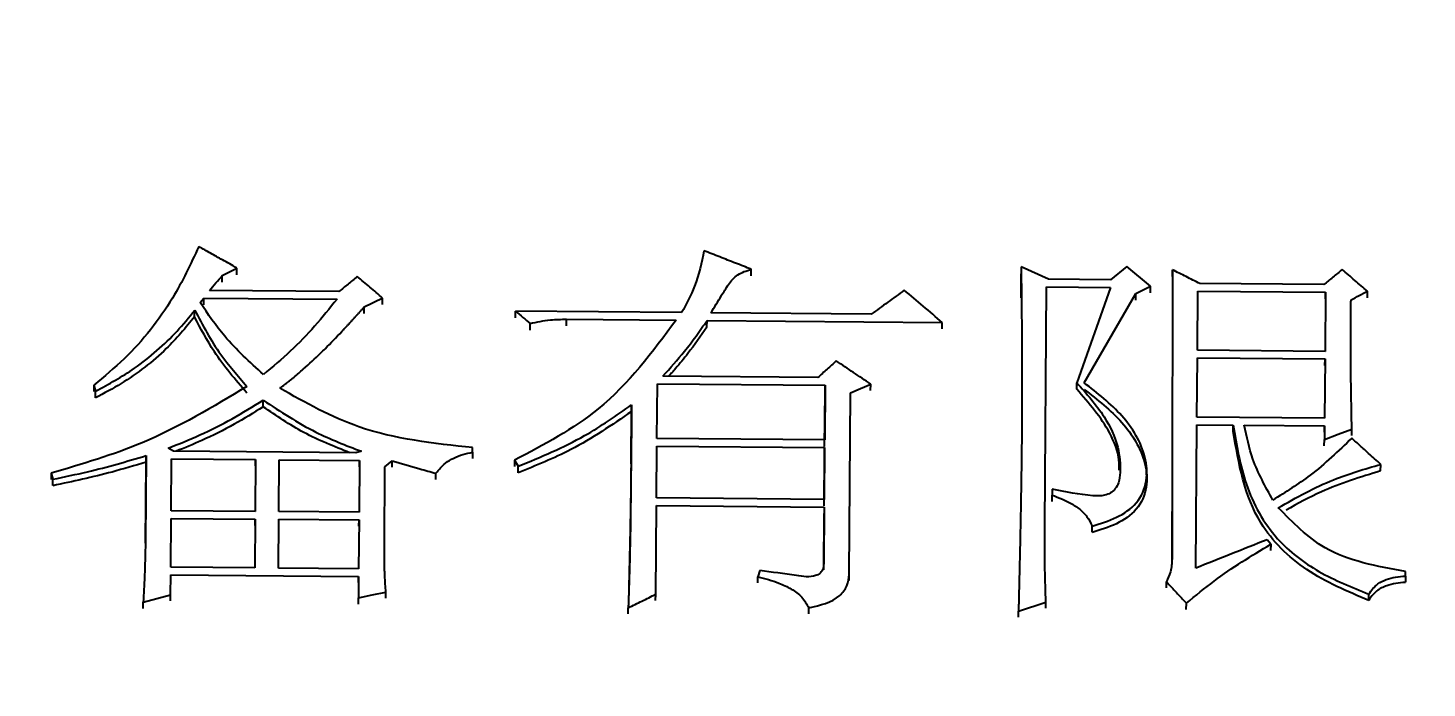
# Model space of a CAD drawing. Header units: millimetres. Extents: x 1726 to 4771, y 590 to 2743.
# Drawn here: x 2474.94 to 2483.24, y 2292.68 to 2296.6 of the extents above; entities that cross this region are included whole.
import ezdxf

# ---------------------------------------------------------------- set-up
doc = ezdxf.new("R2010")
doc.units = ezdxf.units.MM
doc.layers.add('AM_5', color=3, linetype='Continuous', lineweight=25)
doc.styles.add('SLDTEXTSTYLE1', font='txt.shx', dxfattribs={"width": 0.7, "bigfont": 'gbcbig.shx'})
doc.dimstyles.new('SLDDIMSTYLE12$0', dxfattribs={"dimtxt": 12, "dimasz": 10, "dimexe": 0, "dimexo": 0.0625, "dimgap": 0.875, "dimtad": 1, "dimdec": 1, "dimlfac": 1.8, "dimrnd": 1e-09, "dimzin": 12, "dimdsep": 46, "dimtxsty": 'SLDTEXTSTYLE1', "dimcen": 0.09, "dimdle": 8.16, "dimclrd": 3, "dimclre": 3, "dimadec": 0, "dimazin": 3, "dimtfac": 1, "dimtdec": 1, "dimtofl": 0, "dimtmove": 0, "dimatfit": 3, "dimfxl": 0, "dimfrac": 2, "dimtolj": 1, "dimlwd": 5, "dimlwe": 5, "dimarcsym": 0})

# ---------------------------------------------------------------- blocks, each defined once
blk = doc.blocks.new('*D50')
at = {"layer": 'AM_5', "color": 3, "lineweight": 5, "transparency": 16777216}
blk.add_line((2709.5179, 2483.6796), (2315.1182, 2483.6796), dxfattribs=at)
at = {"layer": 'AM_5', "color": 3, "linetype": 'Continuous', "lineweight": 5, "transparency": 16777216}
for p, q in [((2315.1182, 2473.6796), (2315.1182, 2159.8939)), ((2721.1936, 2149.8939), (2315.1182, 2149.8939))]:
    blk.add_line(p, q, dxfattribs=at)
at = {"layer": 'AM_5', "color": 3, "transparency": 16777216}
for points in [[(2313.4515, 2473.6796), (2316.7848, 2473.6796), (2315.1182, 2483.6796)], [(2313.4515, 2159.8939), (2316.7848, 2159.8939), (2315.1182, 2149.8939)]]:
    blk.add_solid(points, dxfattribs=at)
at = {"layer": 'Defpoints', "color": 0, "transparency": 16777216}
for p in [(2709.5804, 2483.6796), (2315.1182, 2149.8939), (2721.2561, 2149.8939)]:
    blk.add_point(p, dxfattribs=at)
at = {"layer": 'AM_5', "color": 0, "transparency": 16777216, "insert": (2300.5289, 2316.7867), "char_height": 12, "attachment_point": 5, "rotation": 90, "style": 'SLDTEXTSTYLE1'}
blk.add_mtext('\\A1;{\\H2.28571x;335}', dxfattribs=at)

msp = doc.modelspace()

# ---------------------------------------------------------------- linework, layer by layer
at = {"color": 7, "linetype": 'Continuous', "lineweight": 25}
for p, q in [((2476.0917, 2295.0892), (2476.0921, 2295.1287)), ((2476.1785, 2295.1332), (2476.179, 2295.1729)), ((2479.2291, 2295.1258), (2479.2296, 2295.1655)), ((2480.8306, 2295.1792), (2480.8302, 2295.1394)), ((2480.8315, 2294.997), (2480.8302, 2295.1391)), ((2480.9923, 2295.106), (2480.8306, 2295.1792)), ((2481.4581, 2295.1829), (2481.3601, 2295.103)), ((2481.5978, 2295.0651), (2481.4581, 2295.1829)), ((2481.7279, 2295.123), (2481.7284, 2295.1627)), ((2476.7837, 2295.0332), (2476.0157, 2295.0396)), ((2480.9703, 2293.6457), (2480.9812, 2295.0612)), ((2480.9812, 2295.0612), (2481.3597, 2295.0581)), ((2481.3601, 2295.103), (2480.9923, 2295.106)), ((2481.3597, 2295.0581), (2481.1607, 2294.4931)), ((2481.5109, 2295.0209), (2481.5978, 2295.0651)), ((2481.5973, 2295.0255), (2481.5978, 2295.0651)), ((2481.8761, 2294.6853), (2481.8788, 2295.0358)), ((2481.8788, 2295.0358), (2482.636, 2295.0295)), ((2482.6255, 2295.0745), (2481.89, 2295.0806)), ((2482.636, 2295.0295), (2482.6333, 2294.679)), ((2482.6356, 2294.99), (2482.636, 2295.0295)), ((2482.8844, 2294.9969), (2482.8849, 2295.0365)), ((2475.9611, 2294.9682), (2475.9829, 2294.995)), ((2475.9825, 2294.9556), (2475.9829, 2294.995)), ((2475.9829, 2294.995), (2476.7725, 2294.9884)), ((2477.0426, 2294.9558), (2477.043, 2294.9951)), ((2481.204, 2294.4928), (2481.5109, 2295.0209)), ((2481.5105, 2294.9814), (2481.5109, 2295.0209)), ((2475.9278, 2294.8843), (2475.9283, 2294.9236)), ((2476.934, 2294.9028), (2476.9345, 2294.9421)), ((2477.8317, 2294.8774), (2477.8321, 2294.9167)), ((2478.8164, 2294.9085), (2477.8321, 2294.9167)), ((2478.1342, 2294.8301), (2478.1346, 2294.8692)), ((2478.1346, 2294.8692), (2478.7836, 2294.8639)), ((2478.9671, 2294.8232), (2478.9676, 2294.8623)), ((2478.9676, 2294.8623), (2480.3629, 2294.8507)), ((2479.9414, 2294.8992), (2478.9895, 2294.9071)), ((2477.9177, 2294.8049), (2477.9181, 2294.8441)), ((2480.3625, 2294.8116), (2480.3629, 2294.8507)), ((2481.8731, 2294.2889), (2481.8758, 2294.6403)), ((2481.8758, 2294.6403), (2482.633, 2294.634)), ((2482.6333, 2294.679), (2481.8761, 2294.6853)), ((2482.633, 2294.634), (2482.6303, 2294.2826)), ((2482.6325, 2294.5952), (2482.633, 2294.634)), ((2479.6248, 2294.5239), (2478.7054, 2294.5315)), ((2475.3299, 2294.4785), (2475.3294, 2294.44)), ((2475.3299, 2294.4785), (2475.3404, 2294.4424)), ((2478.6701, 2294.1621), (2478.6726, 2294.4868)), ((2478.6726, 2294.4868), (2479.6678, 2294.4785)), ((2479.6678, 2294.4785), (2479.6653, 2294.1538)), ((2479.6673, 2294.44), (2479.6678, 2294.4785)), ((2479.9378, 2294.4467), (2479.9382, 2294.4853)), ((2481.1602, 2294.4546), (2481.1607, 2294.4931)), ((2475.34, 2294.404), (2475.3404, 2294.4424)), ((2478.5197, 2294.3236), (2478.5202, 2294.3619)), ((2479.6648, 2294.1151), (2479.6673, 2294.4394)), ((2479.8106, 2293.3563), (2479.8188, 2294.4322)), ((2482.6303, 2294.2826), (2481.8731, 2294.2889)), ((2481.8662, 2293.3937), (2481.8727, 2294.2438)), ((2481.8727, 2294.2438), (2482.0891, 2294.242)), ((2482.0886, 2294.2039), (2482.0891, 2294.242)), ((2482.154, 2294.2415), (2482.6299, 2294.2375)), ((2482.6299, 2294.2375), (2482.6293, 2294.1563)), ((2482.6295, 2294.1994), (2482.6299, 2294.2375)), ((2482.7916, 2294.18), (2482.792, 2294.2181)), ((2478.6674, 2293.8097), (2478.6698, 2294.117)), ((2478.6698, 2294.117), (2479.6649, 2294.1087)), ((2479.6653, 2294.1538), (2478.6701, 2294.1621)), ((2482.6289, 2294.1183), (2482.6293, 2294.1563)), ((2475.6404, 2294.0608), (2475.6365, 2293.5541)), ((2475.6399, 2294.0231), (2475.6404, 2294.0608)), ((2475.8029, 2294.0866), (2475.7705, 2294.1049)), ((2475.7893, 2293.734), (2475.7917, 2294.0415)), ((2475.7917, 2294.0415), (2476.2893, 2294.0374)), ((2476.8845, 2294.0776), (2475.8029, 2294.0866)), ((2476.2893, 2294.0374), (2476.2869, 2293.7299)), ((2476.2888, 2293.9997), (2476.2893, 2294.0374)), ((2476.4275, 2293.7287), (2476.4299, 2294.0362)), ((2476.4299, 2294.0362), (2476.9058, 2294.0322)), ((2476.9171, 2294.0864), (2476.8845, 2294.0776)), ((2476.9058, 2294.0322), (2476.9035, 2293.7248)), ((2476.9054, 2293.9945), (2476.9058, 2294.0322)), ((2477.057, 2293.9948), (2477.1005, 2294.0306)), ((2477.1001, 2293.9929), (2477.1005, 2294.0306)), ((2477.5769, 2294.0809), (2477.5765, 2294.0431)), ((2477.5769, 2294.0809), (2477.5771, 2294.108)), ((2477.8253, 2294.0337), (2477.8249, 2293.996)), ((2477.8253, 2294.0337), (2477.8467, 2293.9974)), ((2479.6621, 2293.7632), (2479.6645, 2294.07)), ((2479.6649, 2294.1087), (2479.6625, 2293.8014)), ((2479.6645, 2294.0708), (2479.6649, 2294.1087)), ((2475.0771, 2293.957), (2475.0876, 2293.9208)), ((2475.6362, 2293.5419), (2475.6399, 2294.0223)), ((2477.0534, 2293.5242), (2477.057, 2293.9948)), ((2477.3592, 2293.9186), (2477.3596, 2293.9562)), ((2477.8462, 2293.9597), (2477.8467, 2293.9974)), ((2481.5746, 2293.9476), (2481.575, 2293.9856)), ((2482.963, 2293.9714), (2482.9634, 2294.0091)), ((2475.0872, 2293.8833), (2475.0876, 2293.9208)), ((2479.6625, 2293.8014), (2478.6674, 2293.8097)), ((2481.0145, 2293.789), (2481.0149, 2293.8264)), ((2481.0152, 2293.8625), (2481.0148, 2293.8251)), ((2481.0152, 2293.8625), (2481.0149, 2293.8264)), ((2476.2869, 2293.7299), (2475.7893, 2293.734)), ((2476.9035, 2293.7248), (2476.4275, 2293.7287)), ((2478.663, 2293.2388), (2478.667, 2293.7644)), ((2478.667, 2293.7644), (2479.6622, 2293.7562)), ((2479.6592, 2293.3833), (2479.6618, 2293.718)), ((2479.6622, 2293.7562), (2479.6596, 2293.421)), ((2479.6622, 2293.7562), (2479.6618, 2293.7189)), ((2481.7256, 2293.4465), (2481.7262, 2293.7288)), ((2475.7867, 2293.3988), (2475.789, 2293.6887)), ((2475.789, 2293.6887), (2476.2866, 2293.6846)), ((2476.2866, 2293.6846), (2476.2843, 2293.3947)), ((2476.2861, 2293.6475), (2476.2866, 2293.6846)), ((2476.4249, 2293.3935), (2476.4272, 2293.6835)), ((2476.4272, 2293.6835), (2476.9031, 2293.6795)), ((2476.9031, 2293.6795), (2476.9009, 2293.3895)), ((2476.9027, 2293.6424), (2476.9031, 2293.6795)), ((2481.2511, 2293.6063), (2481.2515, 2293.6434)), ((2482.3108, 2293.535), (2482.2894, 2293.5623)), ((2482.3108, 2293.535), (2482.3104, 2293.4981)), ((2476.2843, 2293.3947), (2475.7867, 2293.3988)), ((2476.9009, 2293.3895), (2476.4249, 2293.3935)), ((2479.2807, 2293.3789), (2479.2696, 2293.3427)), ((2479.6592, 2293.3833), (2479.6596, 2293.421)), ((2483.1099, 2293.3471), (2483.1101, 2293.3743)), ((2475.7855, 2293.2355), (2475.7864, 2293.3534)), ((2475.7864, 2293.3534), (2476.9005, 2293.3442)), ((2476.9005, 2293.3442), (2476.8996, 2293.2171)), ((2476.9001, 2293.3077), (2476.9005, 2293.3442)), ((2479.2691, 2293.3061), (2479.2696, 2293.3427)), ((2479.8101, 2293.3198), (2479.8106, 2293.3563)), ((2481.6921, 2293.277), (2481.6925, 2293.3135)), ((2483.1099, 2293.3471), (2483.1094, 2293.3105)), ((2475.7851, 2293.1992), (2475.7855, 2293.2355)), ((2476.8991, 2293.1809), (2476.8996, 2293.2171)), ((2477.0617, 2293.2158), (2477.0621, 2293.2521)), ((2478.6626, 2293.2025), (2478.663, 2293.2388)), ((2482.8923, 2293.2036), (2482.8927, 2293.24)), ((2475.6224, 2293.1552), (2475.6229, 2293.1914)), ((2478.4997, 2293.1223), (2478.5001, 2293.1585)), ((2479.5706, 2293.1224), (2479.5711, 2293.1587)), ((2480.8145, 2293.103), (2480.8149, 2293.1393)), ((2480.8149, 2293.1393), (2480.9776, 2293.1924)), ((2480.9772, 2293.1561), (2480.9776, 2293.1924)), ((2481.8101, 2293.1492), (2481.8105, 2293.1855))]:
    msp.add_line(p, q, dxfattribs=at)
at = {"color": 7, "linetype": 'Continuous', "lineweight": 25, "flags": 128}
for points in [[(2476.0921, 2295.1287), (2476.1356, 2295.1508), (2476.179, 2295.1729)], [(2476.9345, 2294.9421), (2476.9786, 2294.9637), (2477.0108, 2294.9794), (2477.043, 2294.9951)], [(2479.8188, 2294.4322), (2479.8785, 2294.4587), (2479.9382, 2294.4853)], [(2476.3349, 2294.3507), (2476.335, 2294.3601), (2476.3351, 2294.3702), (2476.3353, 2294.389)], [(2482.6293, 2294.1563), (2482.7107, 2294.1872), (2482.792, 2294.2181)], [(2475.0771, 2293.957), (2475.0769, 2293.9414), (2475.0768, 2293.93), (2475.0766, 2293.9195)], [(2475.6229, 2293.1914), (2475.7042, 2293.2135), (2475.7855, 2293.2355)], [(2476.8996, 2293.2171), (2476.9808, 2293.2346), (2477.0621, 2293.2521)]]:
    msp.add_lwpolyline(points, dxfattribs=at)
at = {"color": 7, "linetype": 'Continuous', "lineweight": 25}
for points, knots in [([(2475.9528, 2295.3004), (2475.9043, 2295.1965), (2475.8241, 2295.0246), (2475.6692, 2294.8039), (2475.5131, 2294.6302), (2475.3912, 2294.5293), (2475.3299, 2294.4785)], [0, 0, 0, 0, 0.3349103, 0.5540843, 0.775731, 1, 1, 1, 1]), ([(2476.179, 2295.1729), (2476.1503, 2295.1891), (2476.0982, 2295.2184), (2476.0228, 2295.2609), (2475.9761, 2295.2872), (2475.9528, 2295.3004)], [0, 0, 0, 0, 0.380657, 0.690329, 1, 1, 1, 1]), ([(2478.949, 2295.2755), (2478.9345, 2295.2043), (2478.9084, 2295.0763), (2478.8447, 2294.96), (2478.8164, 2294.9085)], [0, 0, 0, 0, 0.556867, 1, 1, 1, 1]), ([(2479.2295, 2295.1655), (2479.1986, 2295.1777), (2479.1363, 2295.2021), (2479.0428, 2295.2387), (2478.9803, 2295.2633), (2478.949, 2295.2755)], [0, 0, 0, 0, 0.331265, 0.665632, 1, 1, 1, 1]), ([(2476.0157, 2295.0396), (2476.0284, 2295.0545), (2476.0539, 2295.0842), (2476.0794, 2295.1139), (2476.0921, 2295.1287)], [0, 0, 0, 0, 0.499997, 1, 1, 1, 1]), ([(2476.8926, 2295.1221), (2476.8744, 2295.1073), (2476.8381, 2295.0777), (2476.8019, 2295.048), (2476.7837, 2295.0332)], [0, 0, 0, 0, 0.500001, 1, 1, 1, 1]), ([(2477.043, 2294.9951), (2477.018, 2295.0163), (2476.9678, 2295.0586), (2476.9176, 2295.1009), (2476.8926, 2295.1221)], [0, 0, 0, 0, 0.5, 1, 1, 1, 1]), ([(2478.9895, 2294.9071), (2479.0108, 2294.9411), (2479.0458, 2294.9971), (2479.093, 2295.0754), (2479.1463, 2295.1393), (2479.2015, 2295.1566), (2479.2295, 2295.1655)], [0, 0, 0, 0, 0.334928, 0.552034, 0.77193, 1, 1, 1, 1]), ([(2480.8306, 2295.1792), (2480.8307, 2295.168), (2480.831, 2295.1457), (2480.8313, 2295.1122), (2480.8318, 2295.0676), (2480.8323, 2295.0118), (2480.833, 2294.9448), (2480.8336, 2294.8778), (2480.8341, 2294.8107), (2480.8346, 2294.7436), (2480.835, 2294.6765), (2480.8352, 2294.6206), (2480.8354, 2294.5646), (2480.8355, 2294.5086), (2480.8355, 2294.4414), (2480.8354, 2294.3854), (2480.8352, 2294.3406), (2480.835, 2294.3069), (2480.8348, 2294.2733), (2480.8346, 2294.2397), (2480.8344, 2294.2116), (2480.8342, 2294.1892), (2480.8341, 2294.1723), (2480.8339, 2294.1555), (2480.8337, 2294.1387), (2480.8336, 2294.1246), (2480.8335, 2294.1134), (2480.8334, 2294.1022), (2480.8332, 2294.0882), (2480.833, 2294.0713), (2480.8328, 2294.0545), (2480.8326, 2294.0376), (2480.8324, 2294.0208), (2480.8322, 2294.004), (2480.8319, 2293.9815), (2480.8315, 2293.9534), (2480.831, 2293.9197), (2480.8304, 2293.886), (2480.8299, 2293.8523), (2480.8293, 2293.8186), (2480.8287, 2293.7848), (2480.8279, 2293.7398), (2480.8269, 2293.6836), (2480.8255, 2293.6161), (2480.8241, 2293.5485), (2480.8227, 2293.481), (2480.8215, 2293.4246), (2480.8204, 2293.3796), (2480.8197, 2293.3457), (2480.8189, 2293.3119), (2480.8181, 2293.2781), (2480.8174, 2293.2443), (2480.8166, 2293.2098), (2480.8158, 2293.1748), (2480.8152, 2293.1511), (2480.8149, 2293.1393)], [0, 0, 0, 0, 0.016501, 0.033002, 0.049503, 0.082504, 0.115506, 0.148508, 0.18151, 0.214512, 0.247513, 0.280515, 0.297016, 0.330018, 0.36302, 0.396021, 0.412522, 0.429023, 0.445524, 0.462025, 0.478526, 0.486776, 0.495027, 0.503277, 0.511528, 0.519778, 0.523903, 0.528029, 0.536279, 0.54453, 0.55278, 0.56103, 0.569281, 0.577531, 0.585782, 0.602283, 0.618784, 0.635284, 0.651785, 0.668286, 0.684787, 0.701288, 0.73429, 0.767292, 0.800293, 0.833295, 0.866297, 0.882798, 0.899299, 0.9158, 0.932301, 0.948801, 0.965302, 0.982651, 1, 1, 1, 1]), ([(2481.7284, 2295.1627), (2481.7283, 2295.1036), (2481.7281, 2294.9853), (2481.7278, 2294.8077), (2481.7275, 2294.6299), (2481.7272, 2294.4816), (2481.7269, 2294.3331), (2481.7266, 2294.1846), (2481.7263, 2294.0061), (2481.7262, 2293.8572), (2481.7262, 2293.7197), (2481.7262, 2293.6177), (2481.7261, 2293.5215), (2481.726, 2293.4733), (2481.726, 2293.4492)], [0, 0, 0, 0, 0.104023, 0.208045, 0.312068, 0.416091, 0.468102, 0.572125, 0.676148, 0.78017, 0.832182, 0.916091, 0.958045, 1, 1, 1, 1]), ([(2481.89, 2295.0806), (2481.863, 2295.0943), (2481.8092, 2295.1217), (2481.7553, 2295.149), (2481.7284, 2295.1627)], [0, 0, 0, 0, 0.5, 1, 1, 1, 1]), ([(2482.7344, 2295.1634), (2482.7163, 2295.1485), (2482.68, 2295.1189), (2482.6437, 2295.0893), (2482.6255, 2295.0745)], [0, 0, 0, 0, 0.500001, 1, 1, 1, 1]), ([(2482.8849, 2295.0365), (2482.8598, 2295.0576), (2482.8096, 2295.0999), (2482.7595, 2295.1422), (2482.7344, 2295.1634)], [0, 0, 0, 0, 0.499999, 1, 1, 1, 1]), ([(2480.1372, 2295.0413), (2480.1046, 2295.0176), (2480.0393, 2294.9703), (2479.9741, 2294.9229), (2479.9414, 2294.8992)], [0, 0, 0, 0, 0.500001, 1, 1, 1, 1]), ([(2480.3629, 2294.8507), (2480.3253, 2294.8825), (2480.2501, 2294.9461), (2480.1748, 2295.0096), (2480.1372, 2295.0413)], [0, 0, 0, 0, 0.5, 1, 1, 1, 1]), ([(2482.7871, 2294.9834), (2482.8034, 2294.9922), (2482.836, 2295.0099), (2482.8686, 2295.0276), (2482.8849, 2295.0365)], [0, 0, 0, 0, 0.499999, 1, 1, 1, 1]), ([(2476.3365, 2294.5422), (2476.2557, 2294.6149), (2476.1125, 2294.7438), (2476.0071, 2294.9), (2475.9611, 2294.9682)], [0, 0, 0, 0, 0.56355, 1, 1, 1, 1]), ([(2476.7725, 2294.9884), (2476.7291, 2294.9345), (2476.6428, 2294.8272), (2476.4981, 2294.6767), (2476.3905, 2294.5872), (2476.3365, 2294.5422)], [0, 0, 0, 0, 0.334945, 0.666198, 1, 1, 1, 1]), ([(2482.792, 2294.2181), (2482.7889, 2294.373), (2482.7857, 2294.531), (2482.7859, 2294.6918), (2482.786, 2294.7044), (2482.786, 2294.7169), (2482.786, 2294.7295), (2482.786, 2294.7389), (2482.7861, 2294.7514), (2482.7861, 2294.764), (2482.7861, 2294.7765), (2482.7862, 2294.7859), (2482.7862, 2294.7985), (2482.7863, 2294.811), (2482.7863, 2294.8236), (2482.7864, 2294.8361), (2482.7864, 2294.8486), (2482.7865, 2294.8612), (2482.7865, 2294.8706), (2482.7866, 2294.8831), (2482.7866, 2294.8941), (2482.7867, 2294.9035), (2482.7867, 2294.9098), (2482.7867, 2294.916), (2482.7868, 2294.9223), (2482.7868, 2294.927), (2482.7868, 2294.9333), (2482.7869, 2294.9395), (2482.7869, 2294.9458), (2482.7869, 2294.9505), (2482.787, 2294.9568), (2482.787, 2294.963), (2482.787, 2294.9693), (2482.7871, 2294.9756), (2482.7871, 2294.9803), (2482.7871, 2294.9834)], [0, 0, 0, 0, 0.606141, 0.618449, 0.630757, 0.655373, 0.667681, 0.679989, 0.692297, 0.716913, 0.729221, 0.741529, 0.753837, 0.778453, 0.790761, 0.803069, 0.827685, 0.839993, 0.852301, 0.864609, 0.889225, 0.895379, 0.901533, 0.913842, 0.919996, 0.92615, 0.932304, 0.944612, 0.950766, 0.95692, 0.963074, 0.975382, 0.981536, 0.98769, 1, 1, 1, 1]), ([(2475.9278, 2294.8839), (2475.874, 2294.8191), (2475.785, 2294.7118), (2475.634, 2294.5831), (2475.4939, 2294.4846), (2475.3914, 2294.4305), (2475.34, 2294.4033)], [0, 0, 0, 0, 0.334608, 0.554057, 0.775918, 1, 1, 1, 1]), ([(2475.3404, 2294.4424), (2475.4192, 2294.4854), (2475.5483, 2294.5558), (2475.7055, 2294.6812), (2475.8261, 2294.7961), (2475.8943, 2294.8812), (2475.9283, 2294.9235)], [0, 0, 0, 0, 0.345122, 0.565624, 0.783909, 1, 1, 1, 1]), ([(2476.238, 2294.432), (2476.1698, 2294.5112), (2476.0487, 2294.6519), (2475.9646, 2294.8133), (2475.9278, 2294.8839)], [0, 0, 0, 0, 0.563004, 1, 1, 1, 1]), ([(2475.9283, 2294.9235), (2475.976, 2294.8338), (2476.0616, 2294.6726), (2476.1842, 2294.533), (2476.2385, 2294.4711)], [0, 0, 0, 0, 0.556747, 1, 1, 1, 1]), ([(2476.4332, 2294.4603), (2476.4356, 2294.4621), (2476.4391, 2294.4649), (2476.4439, 2294.4685), (2476.4486, 2294.4721), (2476.4534, 2294.4758), (2476.4581, 2294.4794), (2476.4617, 2294.4821), (2476.4664, 2294.4858), (2476.4712, 2294.4894), (2476.4759, 2294.4931), (2476.4794, 2294.4958), (2476.483, 2294.4986), (2476.4877, 2294.5023), (2476.4935, 2294.5069), (2476.4994, 2294.5115), (2476.5075, 2294.5181), (2476.5318, 2294.5378), (2476.5905, 2294.5884), (2476.6512, 2294.6451), (2476.7274, 2294.7196), (2476.7705, 2294.7641), (2476.8068, 2294.8028), (2476.8149, 2294.8114), (2476.8229, 2294.82), (2476.8309, 2294.8287), (2476.8369, 2294.8352), (2476.8429, 2294.8416), (2476.8509, 2294.8503), (2476.8589, 2294.859), (2476.8668, 2294.8677), (2476.8728, 2294.8742), (2476.8777, 2294.8796), (2476.8817, 2294.884), (2476.8857, 2294.8883), (2476.8896, 2294.8927), (2476.8936, 2294.897), (2476.8965, 2294.9003), (2476.9005, 2294.9047), (2476.9044, 2294.909), (2476.9084, 2294.9134), (2476.9114, 2294.9166), (2476.9143, 2294.9199), (2476.9183, 2294.9243), (2476.9222, 2294.9286), (2476.9262, 2294.933), (2476.9299, 2294.9371), (2476.9327, 2294.9402), (2476.9345, 2294.9421)], [0, 0, 0, 0, 0.012754, 0.019131, 0.025508, 0.038262, 0.044639, 0.051016, 0.057393, 0.070147, 0.076524, 0.082901, 0.089278, 0.095655, 0.108409, 0.121164, 0.127541, 0.153049, 0.255102, 0.459223, 0.51024, 0.714344, 0.727098, 0.739852, 0.76536, 0.778114, 0.790868, 0.803622, 0.816376, 0.841885, 0.854639, 0.867393, 0.880147, 0.886524, 0.892901, 0.905655, 0.912032, 0.918409, 0.924786, 0.93754, 0.943917, 0.950294, 0.956671, 0.963048, 0.975802, 0.982179, 0.988556, 1, 1, 1, 1]), ([(2478.7836, 2294.8639), (2478.6436, 2294.6748), (2478.3899, 2294.3322), (2478, 2294.126), (2477.8253, 2294.0337)], [0, 0, 0, 0, 0.551948, 1, 1, 1, 1]), ([(2477.8321, 2294.9167), (2477.8465, 2294.9046), (2477.8751, 2294.8804), (2477.9038, 2294.8562), (2477.9181, 2294.8441)], [0, 0, 0, 0, 0.5, 1, 1, 1, 1]), ([(2477.9181, 2294.8441), (2477.9579, 2294.8527), (2478.0292, 2294.8681), (2478.1024, 2294.8689), (2478.1346, 2294.8692)], [0, 0, 0, 0, 0.558835, 1, 1, 1, 1]), ([(2478.7054, 2294.5315), (2478.7489, 2294.5801), (2478.8179, 2294.6571), (2478.903, 2294.7691), (2478.946, 2294.8312), (2478.9676, 2294.8623)], [0, 0, 0, 0, 0.460317, 0.729933, 1, 1, 1, 1]), ([(2478.9671, 2294.8227), (2478.9301, 2294.7699), (2478.8715, 2294.6861), (2478.793, 2294.5905), (2478.7536, 2294.5467), (2478.7396, 2294.5313)], [0, 0, 0, 0, 0.525206, 0.832371, 1, 1, 1, 1]), ([(2479.7338, 2294.6221), (2479.7156, 2294.6057), (2479.6793, 2294.573), (2479.643, 2294.5403), (2479.6248, 2294.5239)], [0, 0, 0, 0, 0.500002, 1, 1, 1, 1]), ([(2479.9382, 2294.4853), (2479.9042, 2294.5081), (2479.836, 2294.5537), (2479.7678, 2294.5993), (2479.7338, 2294.6221)], [0, 0, 0, 0, 0.499999, 1, 1, 1, 1]), ([(2476.2385, 2294.4711), (2476.0367, 2294.3499), (2475.6734, 2294.1319), (2475.2606, 2294.0108), (2475.0771, 2293.957)], [0, 0, 0, 0, 0.555577, 1, 1, 1, 1]), ([(2477.5771, 2294.108), (2477.3458, 2294.133), (2476.9363, 2294.1772), (2476.5857, 2294.3745), (2476.4332, 2294.4603)], [0, 0, 0, 0, 0.56492, 1, 1, 1, 1]), ([(2481.1607, 2294.4931), (2481.2184, 2294.4283), (2481.321, 2294.313), (2481.4101, 2294.1268), (2481.4212, 2293.9905), (2481.4134, 2293.9054), (2481.3904, 2293.8643), (2481.3618, 2293.8377), (2481.3159, 2293.8203), (2481.1966, 2293.8246), (2481.0945, 2293.8459), (2481.0152, 2293.8625)], [0, 0, 0, 0, 0.23749, 0.42213, 0.564767, 0.621672, 0.660735, 0.693272, 0.725999, 0.787152, 1, 1, 1, 1]), ([(2481.4117, 2293.9745), (2481.4118, 2293.9941), (2481.4125, 2294.07), (2481.3429, 2294.2455), (2481.2324, 2294.3716), (2481.1602, 2294.454)], [0, 0, 0, 0, 0.107827, 0.417584, 1, 1, 1, 1]), ([(2481.2035, 2294.4536), (2481.2827, 2294.3923), (2481.438, 2294.2721), (2481.5675, 2294.0604), (2481.5836, 2293.872), (2481.5253, 2293.7349), (2481.3966, 2293.6498), (2481.3001, 2293.6203), (2481.2511, 2293.6053)], [0, 0, 0, 0, 0.254227, 0.498888, 0.62358, 0.749246, 0.87261, 1, 1, 1, 1]), ([(2481.2515, 2293.6434), (2481.3005, 2293.6584), (2481.3971, 2293.6879), (2481.5257, 2293.7732), (2481.5841, 2293.9104), (2481.568, 2294.0991), (2481.4385, 2294.3109), (2481.2831, 2294.4314), (2481.204, 2294.4928)], [0, 0, 0, 0, 0.127311, 0.25064, 0.376347, 0.501102, 0.745819, 1, 1, 1, 1]), ([(2475.7705, 2294.1049), (2475.8337, 2294.1302), (2475.9636, 2294.1823), (2476.1526, 2294.2772), (2476.2743, 2294.3517), (2476.3353, 2294.389)], [0, 0, 0, 0, 0.320214, 0.659112, 1, 1, 1, 1]), ([(2476.3353, 2294.389), (2476.4367, 2294.322), (2476.6188, 2294.2015), (2476.8255, 2294.1218), (2476.9171, 2294.0864)], [0, 0, 0, 0, 0.5565321, 1, 1, 1, 1]), ([(2477.8467, 2293.9974), (2477.9815, 2294.053), (2478.2209, 2294.1518), (2478.4292, 2294.298), (2478.5202, 2294.3619)], [0, 0, 0, 0, 0.563405, 1, 1, 1, 1]), ([(2478.5202, 2294.3619), (2478.5199, 2294.3323), (2478.5196, 2294.2954), (2478.5192, 2294.2548), (2478.519, 2294.2363), (2478.5188, 2294.2179), (2478.5186, 2294.1994), (2478.5185, 2294.1809), (2478.5183, 2294.1625), (2478.5181, 2294.144), (2478.5179, 2294.1255), (2478.5177, 2294.0996), (2478.5174, 2294.0701), (2478.517, 2294.0331), (2478.5166, 2293.9961), (2478.5163, 2293.9591), (2478.5159, 2293.9221), (2478.5155, 2293.8851), (2478.5151, 2293.8481), (2478.5147, 2293.8111), (2478.5143, 2293.7741), (2478.5139, 2293.737), (2478.5135, 2293.7), (2478.5126, 2293.6185), (2478.511, 2293.5295), (2478.5088, 2293.4405), (2478.5076, 2293.396), (2478.5065, 2293.3589), (2478.5056, 2293.3292), (2478.505, 2293.3069), (2478.5043, 2293.2846), (2478.5035, 2293.2624), (2478.5028, 2293.2401), (2478.5022, 2293.2215), (2478.5016, 2293.2024), (2478.5009, 2293.1826), (2478.5004, 2293.1665), (2478.5001, 2293.1585)], [0, 0, 0, 0, 0.073851, 0.092313, 0.101545, 0.120007, 0.13847, 0.147702, 0.166164, 0.184627, 0.193858, 0.212321, 0.249246, 0.267709, 0.304634, 0.34156, 0.360022, 0.396948, 0.433873, 0.452336, 0.489261, 0.526187, 0.544649, 0.581575, 0.729279, 0.766204, 0.803129, 0.840055, 0.858517, 0.87698, 0.895443, 0.913906, 0.932368, 0.950831, 0.960062, 0.980031, 1, 1, 1, 1]), ([(2476.3348, 2294.35), (2476.2776, 2294.3148), (2476.16, 2294.2422), (2475.9865, 2294.1549), (2475.869, 2294.1071), (2475.818, 2294.0864)], [0, 0, 0, 0, 0.348852, 0.717903, 1, 1, 1, 1]), ([(2476.8485, 2294.0779), (2476.7558, 2294.1148), (2476.5733, 2294.1875), (2476.4135, 2294.2965), (2476.3348, 2294.3501)], [0, 0, 0, 0, 0.507886, 1, 1, 1, 1]), ([(2478.5197, 2294.3229), (2478.4028, 2294.2427), (2478.1926, 2294.0984), (2477.9527, 2294.0018), (2477.8462, 2293.9589)], [0, 0, 0, 0, 0.556386, 1, 1, 1, 1]), ([(2478.5167, 2294.0116), (2478.5172, 2294.0634), (2478.518, 2294.1411), (2478.519, 2294.2449), (2478.5195, 2294.2969), (2478.5197, 2294.3229)], [0, 0, 0, 0, 0.4983276, 0.7491636, 1, 1, 1, 1]), ([(2482.8923, 2293.2025), (2482.7651, 2293.2557), (2482.515, 2293.3603), (2482.1745, 2293.6974), (2482.1209, 2294.013), (2482.0886, 2294.2032)], [0, 0, 0, 0, 0.291427, 0.572864, 1, 1, 1, 1]), ([(2482.0891, 2294.242), (2482.1081, 2294.1233), (2482.1465, 2293.8844), (2482.3175, 2293.5708), (2482.5918, 2293.3606), (2482.7917, 2293.2805), (2482.8927, 2293.24)], [0, 0, 0, 0, 0.271409, 0.54611, 0.770558, 1, 1, 1, 1]), ([(2482.3237, 2293.7975), (2482.2795, 2293.8768), (2482.2009, 2294.0181), (2482.1683, 2294.1734), (2482.154, 2294.2415)], [0, 0, 0, 0, 0.561781, 1, 1, 1, 1]), ([(2482.7916, 2294.164), (2482.7123, 2294.0879), (2482.5697, 2293.951), (2482.3993, 2293.8446), (2482.3237, 2293.7975)], [0, 0, 0, 0, 0.556475, 1, 1, 1, 1]), ([(2482.9634, 2294.0091), (2482.9393, 2294.0309), (2482.8986, 2294.0676), (2482.8414, 2294.1192), (2482.8082, 2294.1491), (2482.7916, 2294.164)], [0, 0, 0, 0, 0.420833, 0.71041, 1, 1, 1, 1]), ([(2475.0876, 2293.9208), (2475.1564, 2293.9351), (2475.284, 2293.9617), (2475.4681, 2294.0095), (2475.5829, 2294.0437), (2475.6404, 2294.0608)], [0, 0, 0, 0, 0.368755, 0.684174, 1, 1, 1, 1]), ([(2477.1005, 2294.0306), (2477.1549, 2294.0142), (2477.2409, 2293.9884), (2477.3277, 2293.9648), (2477.3596, 2293.9562)], [0, 0, 0, 0, 0.632425, 1, 1, 1, 1]), ([(2477.3596, 2293.9562), (2477.3772, 2293.9777), (2477.4066, 2294.0136), (2477.4644, 2294.048), (2477.5189, 2294.069), (2477.5575, 2294.0769), (2477.5769, 2294.0809)], [0, 0, 0, 0, 0.330275, 0.550122, 0.773937, 1, 1, 1, 1]), ([(2478.5173, 2294.0654), (2478.5165, 2293.9841), (2478.5149, 2293.8372), (2478.5112, 2293.6105), (2478.5072, 2293.4316), (2478.5039, 2293.3075), (2478.5032, 2293.2707), (2478.5031, 2293.2694), (2478.5032, 2293.269), (2478.5032, 2293.269), (2478.5032, 2293.269)], [0, 0, 0, 0, 0.299134, 0.540573, 0.83553, 0.992938, 0.996634, 0.999057, 0.999865, 1, 1, 1, 1]), ([(2475.6399, 2294.0223), (2475.5729, 2294.002), (2475.4486, 2293.9644), (2475.2635, 2293.9201), (2475.146, 2293.895), (2475.0872, 2293.8824)], [0, 0, 0, 0, 0.368815, 0.684259, 1, 1, 1, 1]), ([(2482.3558, 2293.7519), (2482.4629, 2293.8121), (2482.6547, 2293.92), (2482.8688, 2293.9818), (2482.9634, 2294.0091)], [0, 0, 0, 0, 0.558168, 1, 1, 1, 1]), ([(2482.963, 2293.9706), (2482.8436, 2293.9337), (2482.6479, 2293.8733), (2482.4711, 2293.7759), (2482.4022, 2293.7379)], [0, 0, 0, 0, 0.610373, 1, 1, 1, 1]), ([(2481.0149, 2293.8264), (2481.0493, 2293.8133), (2481.1055, 2293.7919), (2481.1752, 2293.7484), (2481.2238, 2293.7013), (2481.2424, 2293.6625), (2481.2515, 2293.6434)], [0, 0, 0, 0, 0.348649, 0.570981, 0.788219, 1, 1, 1, 1]), ([(2483.1101, 2293.3743), (2482.9407, 2293.4046), (2482.6435, 2293.4577), (2482.4423, 2293.6634), (2482.3558, 2293.7519)], [0, 0, 0, 0, 0.569999, 1, 1, 1, 1]), ([(2480.9776, 2293.1924), (2480.9752, 2293.257), (2480.9713, 2293.365), (2480.97, 2293.5161), (2480.9702, 2293.6025), (2480.9703, 2293.6457)], [0, 0, 0, 0, 0.427543, 0.713753, 1, 1, 1, 1]), ([(2475.6365, 2293.5541), (2475.6359, 2293.5192), (2475.6347, 2293.4493), (2475.6303, 2293.3284), (2475.6256, 2293.2424), (2475.6229, 2293.1914)], [0, 0, 0, 0, 0.289216, 0.578434, 1, 1, 1, 1]), ([(2481.8105, 2293.1855), (2481.8649, 2293.2303), (2481.9702, 2293.3171), (2482.1388, 2293.4322), (2482.2534, 2293.5007), (2482.3108, 2293.535)], [0, 0, 0, 0, 0.347854, 0.67337, 1, 1, 1, 1]), ([(2482.2894, 2293.5623), (2482.2189, 2293.5342), (2482.0778, 2293.478), (2481.9367, 2293.4218), (2481.8662, 2293.3937)], [0, 0, 0, 0, 0.5, 1, 1, 1, 1]), ([(2477.0621, 2293.2521), (2477.0599, 2293.2839), (2477.0557, 2293.345), (2477.0537, 2293.4358), (2477.0535, 2293.4948), (2477.0534, 2293.5242)], [0, 0, 0, 0, 0.350188, 0.675022, 1, 1, 1, 1]), ([(2481.726, 2293.4492), (2481.7242, 2293.423), (2481.721, 2293.376), (2481.7012, 2293.3326), (2481.6925, 2293.3135)], [0, 0, 0, 0, 0.557581, 1, 1, 1, 1]), ([(2479.6597, 2293.421), (2479.6588, 2293.4073), (2479.6574, 2293.3852), (2479.6365, 2293.3606), (2479.5862, 2293.3356), (2479.4602, 2293.3565), (2479.352, 2293.37), (2479.2807, 2293.3789)], [0, 0, 0, 0, 0.100649, 0.162017, 0.226226, 0.489486, 1, 1, 1, 1]), ([(2479.2696, 2293.3427), (2479.3116, 2293.3318), (2479.3804, 2293.3141), (2479.4679, 2293.272), (2479.5336, 2293.2248), (2479.5587, 2293.1805), (2479.5711, 2293.1587)], [0, 0, 0, 0, 0.3484543, 0.571203, 0.7891247, 1, 1, 1, 1]), ([(2479.5711, 2293.1587), (2479.6392, 2293.1739), (2479.7328, 2293.1948), (2479.8024, 2293.2877), (2479.8079, 2293.3336), (2479.8106, 2293.3563)], [0, 0, 0, 0, 0.57516, 0.790026, 1, 1, 1, 1]), ([(2481.6925, 2293.3135), (2481.7122, 2293.2922), (2481.7515, 2293.2495), (2481.7908, 2293.2068), (2481.8105, 2293.1855)], [0, 0, 0, 0, 0.499999, 1, 1, 1, 1]), ([(2483.1094, 2293.3094), (2483.0718, 2293.3055), (2483.0115, 2293.2993), (2482.9373, 2293.2614), (2482.9065, 2293.2257), (2482.8938, 2293.2049), (2482.8923, 2293.2025)], [0, 0, 0, 0, 0.437314, 0.69985, 0.964494, 1, 1, 1, 1]), ([(2482.8927, 2293.24), (2482.9088, 2293.262), (2482.9357, 2293.2988), (2482.996, 2293.3278), (2483.0516, 2293.3427), (2483.0904, 2293.3456), (2483.1099, 2293.3471)], [0, 0, 0, 0, 0.327601, 0.548377, 0.773257, 1, 1, 1, 1])]:
    msp.add_open_spline(points, degree=3, knots=knots, dxfattribs=at)
msp.add_open_spline([(2478.5001, 2293.1585), (2478.5273, 2293.1719), (2478.5816, 2293.1986), (2478.6358, 2293.2254), (2478.663, 2293.2388)], degree=3, dxfattribs=at)

# ---------------------------------------------------------------- dimensions: what is measured, and where the dimension line sits
at = {"layer": 'AM_5'}
dim = msp.add_linear_dim(base=(2315.1182, 2149.8939), p1=(2709.5804, 2483.6796), p2=(2721.2561, 2149.8939), angle=90, text='{\\H2.28571x;335}', dimstyle='SLDDIMSTYLE12$0', override={"dimlfac": 1}, dxfattribs=at)
dim.commit()
dim.dimension.update_dxf_attribs({"geometry": '*D50', "text_midpoint": (2300.5289, 2316.7867)})

doc.saveas('drawing.dxf')
